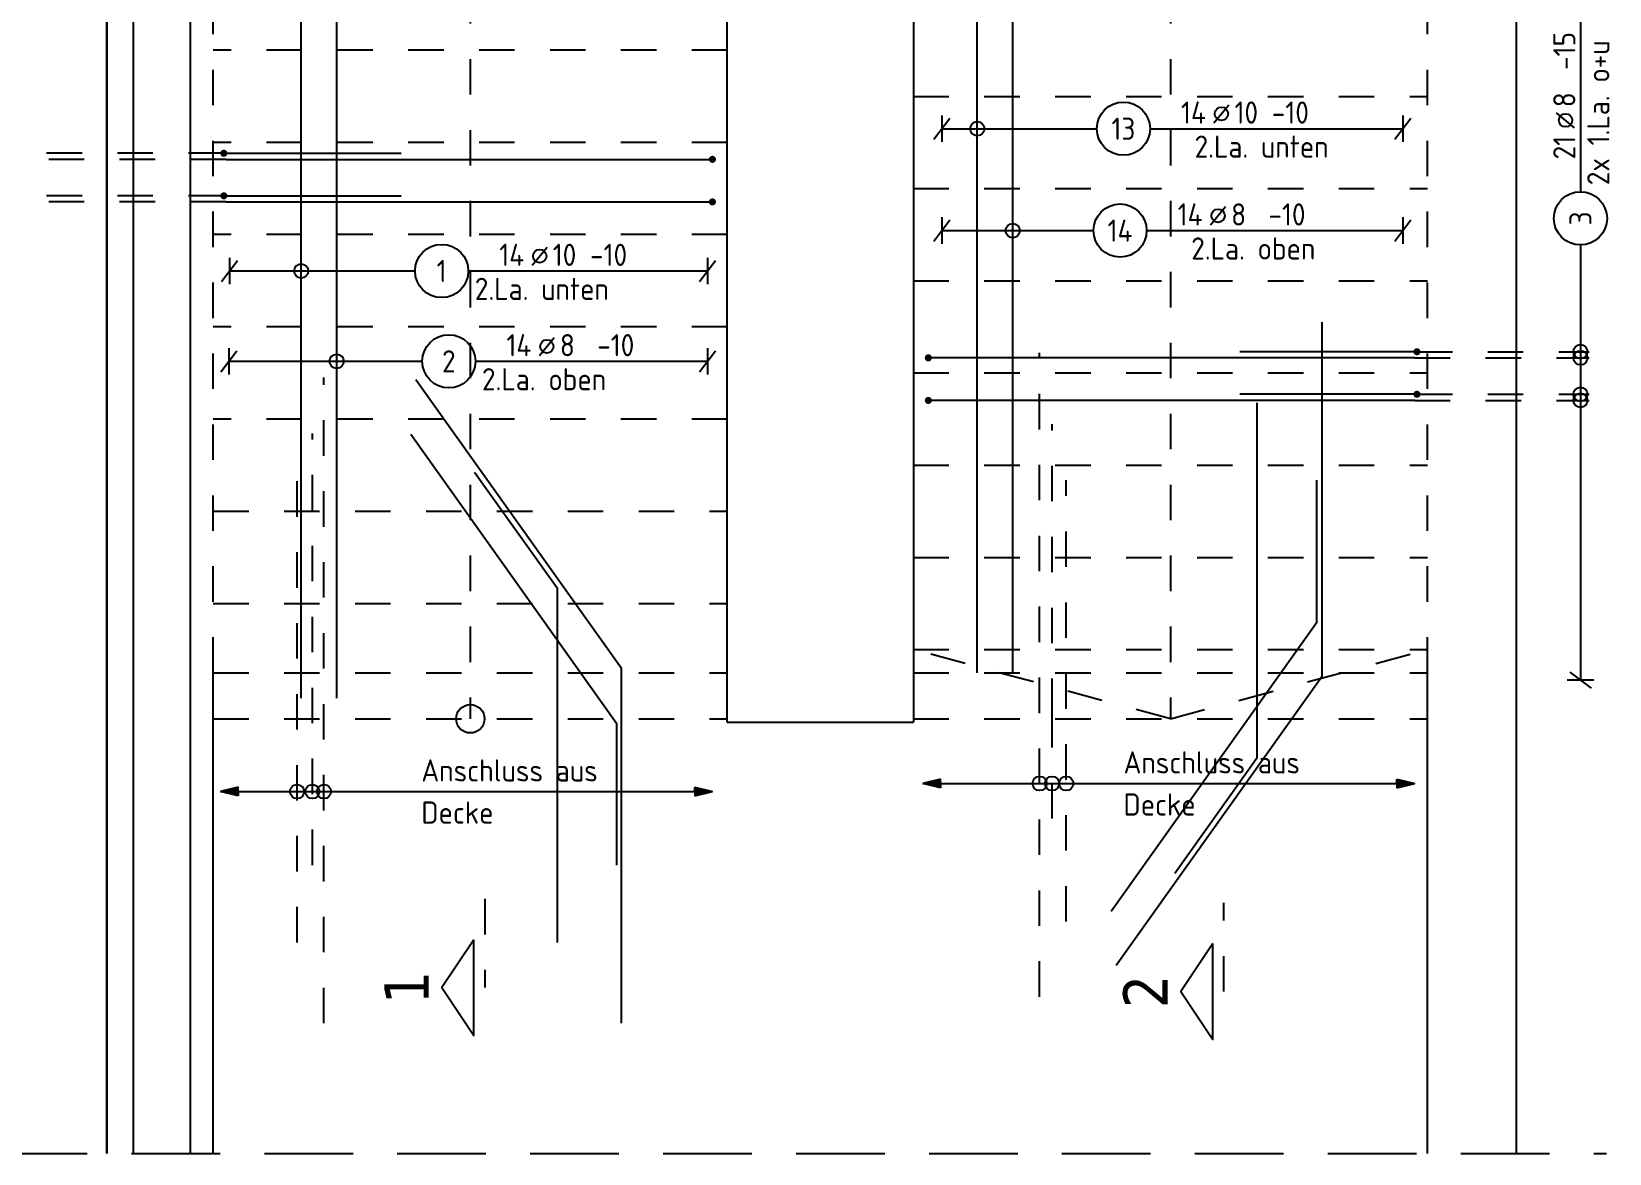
# Model space of a CAD drawing. Extents: x -13.4 to 29.1, y -2.7 to 18.4.
# Drawn here: x 2.36 to 6.811, y 5.146 to 8.309 of the extents above; entities that cross this region are included whole.
import ezdxf
from ezdxf.enums import TextEntityAlignment as Align

# ---------------------------------------------------------------- set-up
doc = ezdxf.new("R2010")
doc.units = 0
doc.header["$LTSCALE"] = 0.25
for name, pattern in [('AUSGEZOGEN', [1000.01, 1000, 0.01]), ('DOT', [0.175, 0.05, -0.125]), ('GESTRICHELTX2', [1.5, 1, -0.5]), ('HIDDEN', [0.375, 0.25, -0.125]), ('STRICHPUNKT2', [0.55, 0.25, -0.125, 0.05, -0.125]), ('VERDECKT', [0.375, 0.25, -0.125])]:
    doc.linetypes.add(name, pattern=pattern)
for name, color, linetype in [('BETON', 7, 'Continuous'), ('DRUEBER', 7, 'Continuous'), ('HILFE', 7, 'Continuous'), ('OBJEKT', 7, 'Continuous'), ('RND', 7, 'Continuous'), ('RND-1', 7, 'Continuous'), ('SCHNITTE', 7, 'Continuous'), ('TEXT', 7, 'Continuous'), ('VERDECKT', 7, 'Continuous')]:
    doc.layers.add(name, color=color, linetype=linetype)
doc.layers.add('NOPLOT', color=7, linetype='Continuous', plot=False)
doc.styles.add('helv', font='tahoma.ttf')
doc.styles.add('txt', font='isocp.shx')

# ---------------------------------------------------------------- blocks, each defined once
blk = doc.blocks.new('LEI_GRE')
at = {"layer": 'RND', "color": 7, "linetype": 'Continuous'}
for p, q in [((-0.09, -0.12), (0.09, 0.12)), ((0, 0.15), (0, -0.15))]:
    blk.add_line(p, q, dxfattribs=at)
blk = doc.blocks.new('RND_LEI')
at = {"layer": 'RND', "color": 7, "linetype": 'Continuous'}
blk.add_line((1.022, 0.066), (1.19, 0.27), dxfattribs=at)
for centre, radius in [((0, 0), 0.3), ((1.106, 0.168), 0.075)]:
    blk.add_circle(centre, radius, dxfattribs=at)
at = {"layer": 'RND', "color": 7, "linetype": 'Continuous', "style": 'txt'}
blk.add_attdef('ANZ', text='', height=0.25, dxfattribs=at).set_placement((0.931, 0.057), align=Align.RIGHT)
for tag, p in [('DUM', (1.253, 0.057)), ('ABSTD', (1.674, 0.057)), ('POSTXT', (0.374, -0.327))]:
    blk.add_attdef(tag, p, '', height=0.25, dxfattribs=at)
blk.add_attdef('POSL', text='', height=0.25, dxfattribs=at).set_placement((0, 0), align=Align.MIDDLE)
blk = doc.blocks.new('Pfeillinie')
at = {"layer": 'TEXT', "linetype": 'Continuous'}
blk.add_hatch(color=7, dxfattribs=at).paths.add_polyline_path([(0, 0), (-0.8, 0.2), (-0.8, 0), (-0.8, -0.2)])
at = {"layer": 'TEXT', "color": 7, "linetype": 'Continuous'}
for p, q in [((-0.8, 0), (-0.8, 0.2)), ((-0.8, 0.2), (0, 0)), ((-0.8, 0), (-0.8, -0.2)), ((-0.8, -0.2), (0, 0))]:
    blk.add_line(p, q, dxfattribs=at)
blk = doc.blocks.new('SCHN-1')
at = {"layer": 'SCHNITTE', "color": 5, "linetype": 'Continuous'}
blk.add_lwpolyline([(0.54, 0.125), (0, 0.485), (-0.54, 0.125)], close=True, dxfattribs=at)
at = {"layer": 'SCHNITTE', "color": 6, "linetype": 'Continuous', "style": 'helv'}
blk.add_attdef('SCHN-1', text='', height=0.5, dxfattribs=at).set_placement((0, 0.635), align=Align.CENTER)

msp = doc.modelspace()

# ---------------------------------------------------------------- linework, layer by layer
at = {"layer": 'BETON', "color": 6, "linetype": 'AUSGEZOGEN', "lineweight": -2}
for p, q in [((2.5727, 5.1457), (2.5727, 11.9912)), ((2.5727, 11.9912), (2.5727, 5.1457)), ((6.5477, 11.6912), (6.5477, 5.1457)), ((2.8727, 5.1457), (2.8727, 6.5012)), ((6.2977, 5.1457), (6.2977, 6.5012))]:
    msp.add_line(p, q, dxfattribs=at)
at = {"layer": 'BETON', "color": 6, "linetype": 'AUSGEZOGEN'}
for p, q in [((4.3227, 6.3612), (4.3227, 9.2412)), ((4.8477, 9.2412), (4.8477, 6.3612)), ((4.3227, 6.3612), (4.8477, 6.3612))]:
    msp.add_line(p, q, dxfattribs=at)
at = {"layer": 'DRUEBER', "color": 7, "linetype": 'DOT'}
for p, q in [((3.5977, 9.2312), (3.5977, 6.3712)), ((5.5727, 9.2312), (5.5727, 6.3712)), ((4.3227, 8.2562), (2.8727, 8.2562)), ((4.8477, 8.1262), (6.2977, 8.1262)), ((4.3227, 7.9962), (2.8727, 7.9962)), ((4.8477, 7.8662), (6.2977, 7.8662)), ((4.3227, 7.7362), (2.8727, 7.7362)), ((4.8477, 7.6062), (6.2977, 7.6062)), ((4.3227, 7.4762), (2.8727, 7.4762)), ((4.8477, 7.3462), (6.2977, 7.3462)), ((4.3227, 7.2162), (2.8727, 7.2162)), ((4.8477, 7.0862), (6.2977, 7.0862)), ((2.8727, 6.9562), (4.3227, 6.9562)), ((4.8477, 6.8262), (6.2977, 6.8262)), ((2.8727, 6.6962), (4.3227, 6.6962)), ((4.8477, 6.5662), (6.2977, 6.5662)), ((5.5727, 6.3712), (4.8477, 6.5662)), ((5.5727, 6.3712), (6.2977, 6.5662)), ((2.8727, 6.3712), (4.3227, 6.3712)), ((4.8477, 6.3712), (6.2977, 6.3712))]:
    msp.add_line(p, q, dxfattribs=at)
at = {"layer": 'HILFE', "color": 102, "linetype": 'GESTRICHELTX2'}
msp.add_line((2.2668, 5.1457), (6.8031, 5.1457), dxfattribs=at)
at = {"layer": 'NOPLOT', "color": 191, "linetype": 'Continuous'}
for points in [[(5.9994, 7.4898), (5.9994, 6.4898), (5.4193, 5.6753)], [(4.0244, 5.5127), (4.0244, 6.5127), (3.4443, 7.3272)], [(5.5848, 5.9363), (5.8174, 6.2618), (5.8174, 7.2618)], [(3.4302, 7.1733), (4.0104, 6.3588), (4.0104, 5.9588)], [(3.6098, 7.0661), (3.8424, 6.7407), (3.8424, 5.7407)], [(5.4052, 5.8292), (5.9854, 6.6437), (5.9854, 7.0437)]]:
    msp.add_lwpolyline(points, dxfattribs=at)
at = {"layer": 'OBJEKT', "color": 102, "linetype": 'AUSGEZOGEN'}
for p, q in [((2.6477, 5.1457), (2.6477, 11.9912)), ((2.8077, 11.6912), (2.8077, 5.1457))]:
    msp.add_line(p, q, dxfattribs=at)
at = {"layer": 'OBJEKT', "color": 7, "linetype": 'AUSGEZOGEN'}
msp.add_circle((3.5977, 6.3712), 0.04, dxfattribs=at)
at = {"layer": 'RND', "color": 7, "linetype": 'AUSGEZOGEN'}
for p, q in [((6.7293, 9.0376), (6.7293, 7.8571)), ((4.9279, 8.035), (5.3651, 8.035)), ((5.5151, 8.035), (6.2279, 8.035)), ((4.9279, 7.7477), (5.3556, 7.7477)), ((5.5056, 7.7477), (6.2279, 7.7477)), ((6.7293, 7.7071), (6.7293, 6.4797)), ((2.9185, 7.6338), (3.4419, 7.6338)), ((3.5919, 7.6338), (4.2671, 7.6338)), ((2.9167, 7.3791), (3.4621, 7.3791)), ((3.6121, 7.3791), (4.2669, 7.3791))]:
    msp.add_line(p, q, dxfattribs=at)
at = {"layer": 'RND', "color": 102, "linetype": 'VERDECKT'}
for p, q in [((2.9024, 7.9657), (2.2504, 7.9657)), ((2.9085, 7.9485), (2.2504, 7.9485)), ((2.9024, 7.8457), (2.2504, 7.8457)), ((2.9085, 7.8285), (2.2504, 7.8285)), ((6.2619, 7.3889), (6.7543, 7.3889)), ((6.2681, 7.4061), (6.7543, 7.4061)), ((6.2619, 7.2689), (6.7543, 7.2689)), ((6.2681, 7.2861), (6.7543, 7.2861))]:
    msp.add_line(p, q, dxfattribs=at)
at = {"layer": 'RND', "color": 1, "linetype": 'AUSGEZOGEN'}
for points in [[(5.0279, 6.5012), (5.0279, 9.1012)], [(5.1279, 6.5012), (5.1279, 9.1012)], [(3.1207, 6.429), (3.1207, 9.0362)], [(3.2207, 6.429), (3.2207, 9.0362)], [(2.9024, 7.9657), (3.4024, 7.9657)], [(2.9085, 7.9485), (4.2806, 7.9485)], [(2.9024, 7.8457), (3.4024, 7.8457)], [(2.9085, 7.8285), (4.2806, 7.8285)], [(6.2619, 7.3889), (4.8898, 7.3889)], [(6.2681, 7.4061), (5.7681, 7.4061)], [(6.2619, 7.2689), (4.8898, 7.2689)], [(6.2681, 7.2861), (5.7681, 7.2861)]]:
    msp.add_lwpolyline(points, dxfattribs=at)
at = {"layer": 'RND', "color": 7, "linetype": 'AUSGEZOGEN', "const_width": 0.01}
for points in [[(2.8974, 7.9657, 1), (2.9074, 7.9657, 1)], [(4.2756, 7.9485, 1), (4.2856, 7.9485, 1)], [(2.8974, 7.8457, 1), (2.9074, 7.8457, 1)], [(4.2756, 7.8285, 1), (4.2856, 7.8285, 1)], [(4.8948, 7.3889, -1), (4.8848, 7.3889, -1)], [(6.2731, 7.4061, -1), (6.2631, 7.4061, -1)], [(4.8948, 7.2689, -1), (4.8848, 7.2689, -1)], [(6.2731, 7.2861, -1), (6.2631, 7.2861, -1)]]:
    msp.add_lwpolyline(points, format="xyb", close=True, dxfattribs=at)
at = {"layer": 'RND', "color": 7, "linetype": 'HIDDEN'}
for points in [[(5.2038, 5.5873), (5.2038, 6.5873), (5.2038, 7.4034)], [(5.2388, 6.0901), (5.2388, 6.3844), (5.2388, 7.2019)], [(5.279, 5.7994), (5.279, 6.7994), (5.279, 7.0444)]]:
    msp.add_lwpolyline(points, dxfattribs=at)
at = {"layer": 'RND', "color": 102, "linetype": 'AUSGEZOGEN'}
for points in [[(4.8739, 6.1887), (6.2618, 6.1887)], [(2.8931, 6.166), (4.281, 6.166)]]:
    msp.add_lwpolyline(points, dxfattribs=at)
at = {"layer": 'RND', "color": 7, "linetype": 'AUSGEZOGEN'}
for centre in [(5.0279, 8.035), (5.1279, 7.7477), (3.1207, 7.6338), (3.2207, 7.3791), (6.7293, 7.4061), (6.7293, 7.3889), (6.7293, 7.2861), (6.7293, 7.2689), (5.2038, 6.1887), (5.2388, 6.1887), (5.279, 6.1887), (3.109, 6.166), (3.1522, 6.166), (3.1848, 6.166)]:
    msp.add_circle(centre, 0.02, dxfattribs=at)
at = {"layer": 'RND-1', "color": 7, "linetype": 'HIDDEN'}
for points in [[(3.1848, 5.5127), (3.1848, 6.5127), (3.1848, 7.3333)], [(3.1522, 5.9588), (3.1522, 6.3588), (3.1522, 7.1757)], [(3.109, 5.7407), (3.109, 6.7407), (3.109, 7.0661)]]:
    msp.add_lwpolyline(points, dxfattribs=at)
at = {"layer": 'SCHNITTE', "color": 5, "linetype": 'STRICHPUNKT2'}
for p, q in [((3.639, 5.8632), (3.639, 5.6132)), ((5.7233, 5.6023), (5.7233, 5.8523))]:
    msp.add_line(p, q, dxfattribs=at)
at = {"layer": 'VERDECKT', "color": 7, "linetype": 'VERDECKT', "lineweight": -2}
for p, q in [((2.8727, 6.5012), (2.8727, 10.6912)), ((6.2977, 6.5012), (6.2977, 10.6912))]:
    msp.add_line(p, q, dxfattribs=at)
at = {"layer": 'VERDECKT', "color": 7, "linetype": 'HIDDEN'}
for p, q in [((2.8727, 6.5012), (4.3227, 6.5012)), ((4.8477, 6.5012), (6.2977, 6.5012))]:
    msp.add_line(p, q, dxfattribs=at)

# ---------------------------------------------------------------- block references
at = {"layer": 'RND', "color": 7, "linetype": 'AUSGEZOGEN', "xscale": 0.25, "yscale": 0.25, "zscale": 0.25, "rotation": 90}
msp.add_blockref('RND_LEI', (6.7293, 7.7821), dxfattribs=at).add_auto_attribs({'POSL': '3', 'DUM': '8', 'ANZ': '21', 'ABSTD': '-15', 'POSTXT': '2x 1.La. o+u'})
at = {"layer": 'RND', "color": 7, "linetype": 'AUSGEZOGEN', "xscale": 0.25, "yscale": 0.25, "zscale": 0.25}
for p, values in [((5.4401, 8.035), {'POSL': '13', 'DUM': '10', 'ANZ': '14', 'ABSTD': '-10', 'POSTXT': '   2.La. unten'}), ((5.4306, 7.7477), {'POSL': '14', 'DUM': '8', 'ANZ': '14', 'ABSTD': '-10', 'POSTXT': '   2.La. oben'}), ((3.5169, 7.6338), {'POSL': '1', 'DUM': '10', 'ANZ': '14', 'ABSTD': '-10', 'POSTXT': '2.La. unten'}), ((3.5371, 7.3791), {'POSL': '2', 'DUM': '8', 'ANZ': '14', 'ABSTD': '-10', 'POSTXT': '2.La. oben'})]:
    msp.add_blockref('RND_LEI', p, dxfattribs=at).add_auto_attribs(values)
for p in [(4.9279, 8.035), (6.2279, 8.035), (4.9279, 7.7477), (6.2279, 7.7477), (2.9185, 7.6338), (4.2671, 7.6338), (2.9167, 7.3791), (4.2669, 7.3791)]:
    msp.add_blockref('LEI_GRE', p, dxfattribs=at)
at = {"layer": 'RND', "color": 7, "linetype": 'AUSGEZOGEN', "xscale": 0.25, "yscale": 0.25, "zscale": 0.25, "rotation": 270}
msp.add_blockref('LEI_GRE', (6.7293, 6.4797), dxfattribs=at)
at = {"layer": 'RND', "color": 102, "linetype": 'AUSGEZOGEN', "xscale": 0.0625, "yscale": 0.0625, "zscale": 0.0625, "rotation": 180}
for p in [(4.8739, 6.1887), (2.8931, 6.166)]:
    msp.add_blockref('Pfeillinie', p, dxfattribs=at)
at = {"layer": 'RND', "color": 102, "linetype": 'AUSGEZOGEN', "xscale": 0.0625, "yscale": 0.0625, "zscale": 0.0625}
for p in [(6.2618, 6.1887), (4.281, 6.166)]:
    msp.add_blockref('Pfeillinie', p, dxfattribs=at)
at = {"layer": 'SCHNITTE', "color": 5, "linetype": 'STRICHPUNKT2', "xscale": 0.25, "yscale": 0.25, "zscale": 0.25, "rotation": 90}
for p, values in [((3.639, 5.6132), {'SCHN-1': '1'}), ((5.7233, 5.6023), {'SCHN-1': '2'})]:
    msp.add_blockref('SCHN-1', p, dxfattribs=at).add_auto_attribs(values)

# ---------------------------------------------------------------- texts
at = {"layer": 'TEXT', "color": 7, "linetype": 'AUSGEZOGEN', "style": 'txt'}
for s, p in [('Anschluss aus', (5.4404, 6.2169)), ('Anschluss aus', (3.4596, 6.1943)), ('Decke', (5.4404, 6.0982)), ('Decke', (3.4596, 6.0755))]:
    msp.add_text(s, height=0.0625, dxfattribs=at).set_placement(p)

doc.saveas('drawing.dxf')
